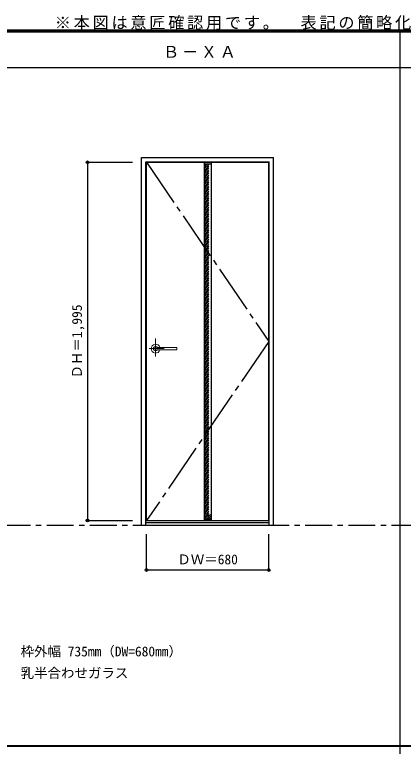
# Model space of a CAD drawing. Units: millimetres, scale not verified. Extents: x -6000 to 5700, y -4307 to 4260.
# Drawn here: x 1291 to 3456, y 186 to 4260 of the extents above; entities that cross this region are included whole.
import ezdxf
from ezdxf.enums import TextEntityAlignment as Align

# ---------------------------------------------------------------- set-up
doc = ezdxf.new("R2010")
doc.units = ezdxf.units.MM
doc.header["$LTSCALE"] = 30
doc.header["$PDMODE"] = 32
doc.header["$PDSIZE"] = 15
for name, pattern in [('CHAIN1', [8, 5, -1, 1, -1]), ('CHAIN2', [12, 9, -1, 1, -1]), ('DASHED1', [1.8, 1.2, -0.6])]:
    doc.linetypes.add(name, pattern=pattern)
for name, color, linetype in [('0-2_扉', 3, 'Continuous'), ('0-3_仕上げ', 3, 'Continuous'), ('0-4_枠', 3, 'Continuous'), ('0-7', 7, 'CHAIN2'), ('0-A_文字', 7, 'Continuous'), ('0-B_寸法', 7, 'Continuous'), ('0-C_ハッチ', 4, 'DASHED1'), ('F-1_枠', 6, 'Continuous'), ('F-A_文字', 7, 'Continuous')]:
    doc.layers.add(name, color=color, linetype=linetype)
doc.layers.add('0-5_レバー', color=7, linetype='Continuous', lineweight=18)
doc.styles.add('ＭＳ ゴシック', font='')
doc.styles.get('ＭＳ ゴシック').set_extended_font_data('MS Gothic')

msp = doc.modelspace()

# ---------------------------------------------------------------- linework, layer by layer
at = {"layer": '0-2_扉'}
for p, q in [((2026.4, 3438), (2706.4, 3438)), ((2026.4, 1443), (2026.4, 3438)), ((2706.4, 1443), (2706.4, 3438)), ((2026.4, 1443), (2706.4, 1443))]:
    msp.add_line(p, q, dxfattribs=at)
at = {"layer": '0-3_仕上げ'}
for p, q in [((2347.4, 3438), (2347.4, 1443)), ((2385.4, 3438), (2385.4, 1443))]:
    msp.add_line(p, q, dxfattribs=at)
at = {"layer": '0-3_仕上げ', "color": 7}
for p, q in [((2347.4, 3430), (2385.4, 3430)), ((2347.4, 1451), (2385.4, 1451))]:
    msp.add_line(p, q, dxfattribs=at)
at = {"layer": '0-4_枠'}
for p, q in [((1997.4, 3465), (2732.4, 3465)), ((1997.4, 1418), (1997.4, 3465)), ((2732.4, 1418), (2732.4, 3465)), ((2021.4, 3441), (2708.4, 3441)), ((2021.4, 1418), (2021.4, 3441)), ((2708.4, 1418), (2708.4, 3441)), ((2021.4, 1433), (2708.4, 1433)), ((1997.4, 1418), (2732.4, 1418))]:
    msp.add_line(p, q, dxfattribs=at)
at = {"layer": '0-5_レバー', "color": 4, "linetype": 'CHAIN1'}
for p, q in [((2076.9, 2456.96), (2076.9, 2357.11)), ((2123.7, 2400.5), (2040.68, 2400.5))]:
    msp.add_line(p, q, dxfattribs=at)
at = {"layer": '0-5_レバー'}
for q in [(2193.9, 2405.99), (2193.9, 2395)]:
    msp.add_line((2193.9, 2400.5), q, dxfattribs=at)
for points in [[(2086.86, 2407.49), (2086.09, 2408.28), (2084.12, 2409.65), (2081.88, 2410.66), (2079.44, 2411.29), (2076.9, 2411.5), (2074.36, 2411.29), (2071.93, 2410.66), (2069.68, 2409.65), (2067.71, 2408.28), (2066.09, 2406.61), (2064.89, 2404.71), (2064.15, 2402.65), (2063.9, 2400.5), (2064.15, 2398.35), (2064.89, 2396.29), (2066.09, 2394.39), (2067.71, 2392.72), (2069.68, 2391.35), (2071.93, 2390.34), (2074.36, 2389.71), (2076.9, 2389.5), (2079.44, 2389.71), (2081.88, 2390.34), (2084.12, 2391.35), (2086.09, 2392.72), (2086.86, 2393.51)], [(2192.4, 2407.5), (2182.67, 2407.5), (2172.49, 2407.5), (2162.89, 2407.5), (2153.9, 2407.5), (2145.49, 2407.5), (2137.68, 2407.5), (2130.86, 2407.5), (2124.56, 2407.5), (2118.8, 2407.5), (2113.55, 2407.5), (2108.76, 2407.5), (2104.11, 2407.5), (2099.9, 2407.5), (2096.15, 2407.5), (2094.15, 2407.5), (2092.3, 2407.5), (2090.29, 2407.49), (2087.88, 2407.49), (2086.39, 2407.49), (2084.85, 2407.49), (2083.33, 2407.49), (2082.23, 2407.49), (2081.77, 2407.49), (2081.77, 2407.48)], [(2192.4, 2407.5), (2183.32, 2407.5), (2182.92, 2407.5)], [(2081.92, 2393.51), (2082.05, 2393.51), (2082.49, 2393.51), (2083.21, 2393.51), (2084.23, 2393.51), (2085.49, 2393.51), (2086.84, 2393.51), (2089.7, 2393.51), (2092.68, 2393.5), (2095.7, 2393.5), (2098.74, 2393.5), (2101.81, 2393.5), (2104.89, 2393.5), (2108.89, 2393.5), (2113.3, 2393.5), (2118.27, 2393.5), (2123.8, 2393.5), (2129.89, 2393.5), (2136.54, 2393.5), (2143.75, 2393.5), (2152.34, 2393.5), (2161.6, 2393.5), (2171.54, 2393.5), (2182.15, 2393.5), (2192.4, 2393.5)]]:
    msp.add_lwpolyline(points, dxfattribs=at)
for centre, radius, start, end in [((2076.9, 2400.5), 24.55, 16.59952, 343.36736), ((2192.4, 2406), 1.5, 0.00847, 89.9163), ((2192.4, 2406), 1.5, 360, 90.17419), ((2192.4, 2395), 1.5, 270.16419, 0), ((2192.4, 2395), 1.5, 269.91059, 359.99153)]:
    msp.add_arc(centre, radius, start, end, dxfattribs=at)
at = {"layer": '0-7'}
for p, q in [((2026.4, 3438), (2706.4, 2440.5)), ((2706.4, 2440.5), (2026.4, 1443))]:
    msp.add_line(p, q, dxfattribs=at)
at = {"layer": '0-B_寸法', "color": 4}
for p, q in [((1697.4, 3438), (1947.4, 3438)), ((1697.4, 3438), (1697.4, 1443)), ((1697.4, 1443), (1947.4, 1443)), ((2026.4, 1168), (2026.4, 1368)), ((2706.4, 1168), (2706.4, 1368)), ((2026.4, 1168), (2706.4, 1168))]:
    msp.add_line(p, q, dxfattribs=at)
at = {"layer": '0-B_寸法'}
for p in [(1697.4, 3438), (1697.4, 1443), (2026.4, 1168), (2706.4, 1168)]:
    msp.add_point(p, dxfattribs=at)
at = {"layer": '0-C_ハッチ'}
for p, q in [((2347.4, 3401.01), (2376.39, 3430)), ((2347.4, 3410.91), (2366.49, 3430)), ((2347.4, 3420.81), (2356.59, 3430)), ((2347.4, 3391.11), (2385.4, 3429.11)), ((2347.4, 3381.21), (2385.4, 3419.21)), ((2347.4, 3371.31), (2385.4, 3409.31)), ((2347.4, 3361.41), (2385.4, 3399.41)), ((2347.4, 3351.51), (2385.4, 3389.51)), ((2347.4, 3341.61), (2385.4, 3379.61)), ((2347.4, 3331.71), (2385.4, 3369.71)), ((2347.4, 3321.81), (2385.4, 3359.81)), ((2347.4, 3311.91), (2385.4, 3349.91)), ((2347.4, 3302.01), (2385.4, 3340.01)), ((2347.4, 3292.11), (2385.4, 3330.11)), ((2347.4, 3282.21), (2385.4, 3320.21)), ((2347.4, 3272.31), (2385.4, 3310.31)), ((2347.4, 3262.41), (2385.4, 3300.41)), ((2347.4, 3252.52), (2385.4, 3290.52)), ((2347.4, 3242.62), (2385.4, 3280.62)), ((2347.4, 3232.72), (2385.4, 3270.72)), ((2347.4, 3222.82), (2385.4, 3260.82)), ((2347.4, 3212.92), (2385.4, 3250.92)), ((2347.4, 3203.02), (2385.4, 3241.02)), ((2347.4, 3193.12), (2385.4, 3231.12)), ((2347.4, 3183.22), (2385.4, 3221.22)), ((2347.4, 3173.32), (2385.4, 3211.32)), ((2347.4, 3163.42), (2385.4, 3201.42)), ((2347.4, 3153.52), (2385.4, 3191.52)), ((2347.4, 3143.62), (2385.4, 3181.62)), ((2347.4, 3133.72), (2385.4, 3171.72)), ((2347.4, 3123.82), (2385.4, 3161.82)), ((2347.4, 3113.92), (2385.4, 3151.92)), ((2347.4, 3104.02), (2385.4, 3142.02)), ((2347.4, 3094.12), (2385.4, 3132.12)), ((2347.4, 3084.22), (2385.4, 3122.22)), ((2347.4, 3074.32), (2385.4, 3112.32)), ((2347.4, 3064.42), (2385.4, 3102.42)), ((2347.4, 3054.53), (2385.4, 3092.53)), ((2347.4, 3044.63), (2385.4, 3082.63)), ((2347.4, 3034.73), (2385.4, 3072.73)), ((2347.4, 3024.83), (2385.4, 3062.83)), ((2347.4, 3014.93), (2385.4, 3052.93)), ((2347.4, 3005.03), (2385.4, 3043.03)), ((2347.4, 2995.13), (2385.4, 3033.13)), ((2347.4, 2985.23), (2385.4, 3023.23)), ((2347.4, 2975.33), (2385.4, 3013.33)), ((2347.4, 2965.43), (2385.4, 3003.43)), ((2347.4, 2955.53), (2385.4, 2993.53)), ((2347.4, 2945.63), (2385.4, 2983.63)), ((2347.4, 2935.73), (2385.4, 2973.73)), ((2347.4, 2925.83), (2385.4, 2963.83)), ((2347.4, 2915.93), (2385.4, 2953.93)), ((2347.4, 2906.03), (2385.4, 2944.03)), ((2347.4, 2896.13), (2385.4, 2934.13)), ((2347.4, 2886.23), (2385.4, 2924.23)), ((2347.4, 2876.33), (2385.4, 2914.33)), ((2347.4, 2866.44), (2385.4, 2904.44)), ((2347.4, 2856.54), (2385.4, 2894.54)), ((2347.4, 2846.64), (2385.4, 2884.64)), ((2347.4, 2836.74), (2385.4, 2874.74)), ((2347.4, 2826.84), (2385.4, 2864.84)), ((2347.4, 2816.94), (2385.4, 2854.94)), ((2347.4, 2807.04), (2385.4, 2845.04)), ((2347.4, 2797.14), (2385.4, 2835.14)), ((2347.4, 2787.24), (2385.4, 2825.24)), ((2347.4, 2777.34), (2385.4, 2815.34)), ((2347.4, 2767.44), (2385.4, 2805.44)), ((2347.4, 2757.54), (2385.4, 2795.54)), ((2347.4, 2747.64), (2385.4, 2785.64)), ((2347.4, 2737.74), (2385.4, 2775.74)), ((2347.4, 2727.84), (2385.4, 2765.84)), ((2347.4, 2717.94), (2385.4, 2755.94)), ((2347.4, 2708.04), (2385.4, 2746.04)), ((2347.4, 2698.14), (2385.4, 2736.14)), ((2347.4, 2688.24), (2385.4, 2726.24)), ((2347.4, 2678.34), (2385.4, 2716.34)), ((2347.4, 2668.45), (2385.4, 2706.45)), ((2347.4, 2658.55), (2385.4, 2696.55)), ((2347.4, 2648.65), (2385.4, 2686.65)), ((2347.4, 2638.75), (2385.4, 2676.75)), ((2347.4, 2628.85), (2385.4, 2666.85)), ((2347.4, 2618.95), (2385.4, 2656.95)), ((2347.4, 2609.05), (2385.4, 2647.05)), ((2347.4, 2599.15), (2385.4, 2637.15)), ((2347.4, 2589.25), (2385.4, 2627.25)), ((2347.4, 2579.35), (2385.4, 2617.35)), ((2347.4, 2569.45), (2385.4, 2607.45)), ((2347.4, 2559.55), (2385.4, 2597.55)), ((2347.4, 2549.65), (2385.4, 2587.65)), ((2347.4, 2539.75), (2385.4, 2577.75)), ((2347.4, 2529.85), (2385.4, 2567.85)), ((2347.4, 2519.95), (2385.4, 2557.95)), ((2347.4, 2510.05), (2385.4, 2548.05)), ((2347.4, 2500.15), (2385.4, 2538.15)), ((2347.4, 2490.25), (2385.4, 2528.25)), ((2347.4, 2480.35), (2385.4, 2518.35)), ((2347.4, 2470.46), (2385.4, 2508.46)), ((2347.4, 2460.56), (2385.4, 2498.56)), ((2347.4, 2450.66), (2385.4, 2488.66)), ((2347.4, 2440.76), (2385.4, 2478.76)), ((2347.4, 2430.86), (2385.4, 2468.86)), ((2347.4, 2420.96), (2385.4, 2458.96)), ((2347.4, 2411.06), (2385.4, 2449.06)), ((2347.4, 2401.16), (2385.4, 2439.16)), ((2347.4, 2391.26), (2385.4, 2429.26)), ((2347.4, 2381.36), (2385.4, 2419.36)), ((2347.4, 2371.46), (2385.4, 2409.46)), ((2347.4, 2361.56), (2385.4, 2399.56)), ((2347.4, 2351.66), (2385.4, 2389.66)), ((2347.4, 2341.76), (2385.4, 2379.76)), ((2347.4, 2331.86), (2385.4, 2369.86)), ((2347.4, 2321.96), (2385.4, 2359.96)), ((2347.4, 2312.06), (2385.4, 2350.06)), ((2347.4, 2302.16), (2385.4, 2340.16)), ((2347.4, 2292.26), (2385.4, 2330.26)), ((2347.4, 2282.36), (2385.4, 2320.36)), ((2347.4, 2272.47), (2385.4, 2310.47)), ((2347.4, 2262.57), (2385.4, 2300.57)), ((2347.4, 2252.67), (2385.4, 2290.67)), ((2347.4, 2242.77), (2385.4, 2280.77)), ((2347.4, 2232.87), (2385.4, 2270.87)), ((2347.4, 2222.97), (2385.4, 2260.97)), ((2347.4, 2213.07), (2385.4, 2251.07)), ((2347.4, 2203.17), (2385.4, 2241.17)), ((2347.4, 2193.27), (2385.4, 2231.27)), ((2347.4, 2183.37), (2385.4, 2221.37)), ((2347.4, 2173.47), (2385.4, 2211.47)), ((2347.4, 2163.57), (2385.4, 2201.57)), ((2347.4, 2153.67), (2385.4, 2191.67)), ((2347.4, 2143.77), (2385.4, 2181.77)), ((2347.4, 2133.87), (2385.4, 2171.87)), ((2347.4, 2123.97), (2385.4, 2161.97)), ((2347.4, 2114.07), (2385.4, 2152.07)), ((2347.4, 2104.17), (2385.4, 2142.17)), ((2347.4, 2094.27), (2385.4, 2132.27)), ((2347.4, 2084.37), (2385.4, 2122.37)), ((2347.4, 2074.48), (2385.4, 2112.48)), ((2347.4, 2064.58), (2385.4, 2102.58)), ((2347.4, 2054.68), (2385.4, 2092.68)), ((2347.4, 2044.78), (2385.4, 2082.78)), ((2347.4, 2034.88), (2385.4, 2072.88)), ((2347.4, 2024.98), (2385.4, 2062.98)), ((2347.4, 2015.08), (2385.4, 2053.08)), ((2347.4, 2005.18), (2385.4, 2043.18)), ((2347.4, 1995.28), (2385.4, 2033.28)), ((2347.4, 1985.38), (2385.4, 2023.38)), ((2347.4, 1975.48), (2385.4, 2013.48)), ((2347.4, 1965.58), (2385.4, 2003.58)), ((2347.4, 1955.68), (2385.4, 1993.68)), ((2347.4, 1945.78), (2385.4, 1983.78)), ((2347.4, 1935.88), (2385.4, 1973.88)), ((2347.4, 1925.98), (2385.4, 1963.98)), ((2347.4, 1916.08), (2385.4, 1954.08)), ((2347.4, 1906.18), (2385.4, 1944.18)), ((2347.4, 1896.28), (2385.4, 1934.28)), ((2347.4, 1886.39), (2385.4, 1924.39)), ((2347.4, 1876.49), (2385.4, 1914.49)), ((2347.4, 1866.59), (2385.4, 1904.59)), ((2347.4, 1856.69), (2385.4, 1894.69)), ((2347.4, 1846.79), (2385.4, 1884.79)), ((2347.4, 1836.89), (2385.4, 1874.89)), ((2347.4, 1826.99), (2385.4, 1864.99)), ((2347.4, 1817.09), (2385.4, 1855.09)), ((2347.4, 1807.19), (2385.4, 1845.19)), ((2347.4, 1797.29), (2385.4, 1835.29)), ((2347.4, 1787.39), (2385.4, 1825.39)), ((2347.4, 1777.49), (2385.4, 1815.49)), ((2347.4, 1767.59), (2385.4, 1805.59)), ((2347.4, 1757.69), (2385.4, 1795.69)), ((2347.4, 1747.79), (2385.4, 1785.79)), ((2347.4, 1737.89), (2385.4, 1775.89)), ((2347.4, 1727.99), (2385.4, 1765.99)), ((2347.4, 1718.09), (2385.4, 1756.09)), ((2347.4, 1708.19), (2385.4, 1746.19)), ((2347.4, 1698.29), (2385.4, 1736.29)), ((2347.4, 1688.4), (2385.4, 1726.4)), ((2347.4, 1678.5), (2385.4, 1716.5)), ((2347.4, 1668.6), (2385.4, 1706.6)), ((2347.4, 1658.7), (2385.4, 1696.7)), ((2347.4, 1648.8), (2385.4, 1686.8)), ((2347.4, 1638.9), (2385.4, 1676.9)), ((2347.4, 1629), (2385.4, 1667)), ((2347.4, 1619.1), (2385.4, 1657.1)), ((2347.4, 1609.2), (2385.4, 1647.2)), ((2347.4, 1599.3), (2385.4, 1637.3)), ((2347.4, 1589.4), (2385.4, 1627.4)), ((2347.4, 1579.5), (2385.4, 1617.5)), ((2347.4, 1569.6), (2385.4, 1607.6)), ((2347.4, 1559.7), (2385.4, 1597.7)), ((2347.4, 1549.8), (2385.4, 1587.8)), ((2347.4, 1539.9), (2385.4, 1577.9)), ((2347.4, 1530), (2385.4, 1568)), ((2347.4, 1520.1), (2385.4, 1558.1)), ((2347.4, 1510.2), (2385.4, 1548.2)), ((2347.4, 1500.3), (2385.4, 1538.3)), ((2347.4, 1490.41), (2385.4, 1528.41)), ((2347.4, 1480.51), (2385.4, 1518.51)), ((2347.4, 1470.61), (2385.4, 1508.61)), ((2347.4, 1460.71), (2385.4, 1498.71)), ((2347.59, 1451), (2385.4, 1488.81)), ((2357.49, 1451), (2385.4, 1478.91)), ((2367.39, 1451), (2385.4, 1469.01)), ((2377.29, 1451), (2385.4, 1459.11))]:
    msp.add_line(p, q, dxfattribs=at)
at = {"layer": 'F-1_枠'}
for p, q in [((-6000, 4175), (5700, 4175)), ((-6000, 4170), (5700, 4170)), ((-6000, 4165), (5700, 4165)), ((3436.4, 4175), (3436.4, -3790)), ((-6000, 3965), (5700, 3965)), ((-6000, 190.5), (5700, 190.5)), ((-6000, 187.5), (5700, 187.5))]:
    msp.add_line(p, q, dxfattribs=at)
at = {"layer": 'F-1_枠', "color": 7, "linetype": 'CHAIN1'}
msp.add_line((-5490, 1418), (5690, 1418), dxfattribs=at)

# ---------------------------------------------------------------- texts
at = {"layer": '0-A_文字', "style": 'ＭＳ ゴシック'}
for s, p in [('枠外幅 735mm（DW=680mm）', (1324.8, 670.5)), ('乳半合わせガラス', (1324.8, 550.5))]:
    msp.add_text(s, height=54.99, dxfattribs=at).set_placement(p, align=Align.BOTTOM_LEFT)
at = {"layer": '0-A_文字', "insert": (2118.1, 4020), "char_height": 65.98, "attachment_point": 7, "style": 'ＭＳ ゴシック'}
msp.add_mtext('\\T1.17;Ｂ－ＸＡ', dxfattribs=at)
at = {"layer": '0-B_寸法', "style": 'ＭＳ ゴシック'}
msp.add_text('ＤＨ＝1,995', height=54.99, rotation=90, dxfattribs=at).set_placement((1682.4, 2234.25), align=Align.BOTTOM_LEFT)
msp.add_text('ＤＷ＝680', height=54.99, dxfattribs=at).set_placement((2197.65, 1183), align=Align.BOTTOM_LEFT)
at = {"layer": 'F-A_文字', "insert": (1515, 4175), "char_height": 65.98, "attachment_point": 7, "style": 'ＭＳ ゴシック'}
msp.add_mtext('\\T1.17;※本図は意匠確認用です。\u3000表記の簡略化している部位がございますのでご注意下さい。', dxfattribs=at)

doc.saveas('drawing.dxf')
